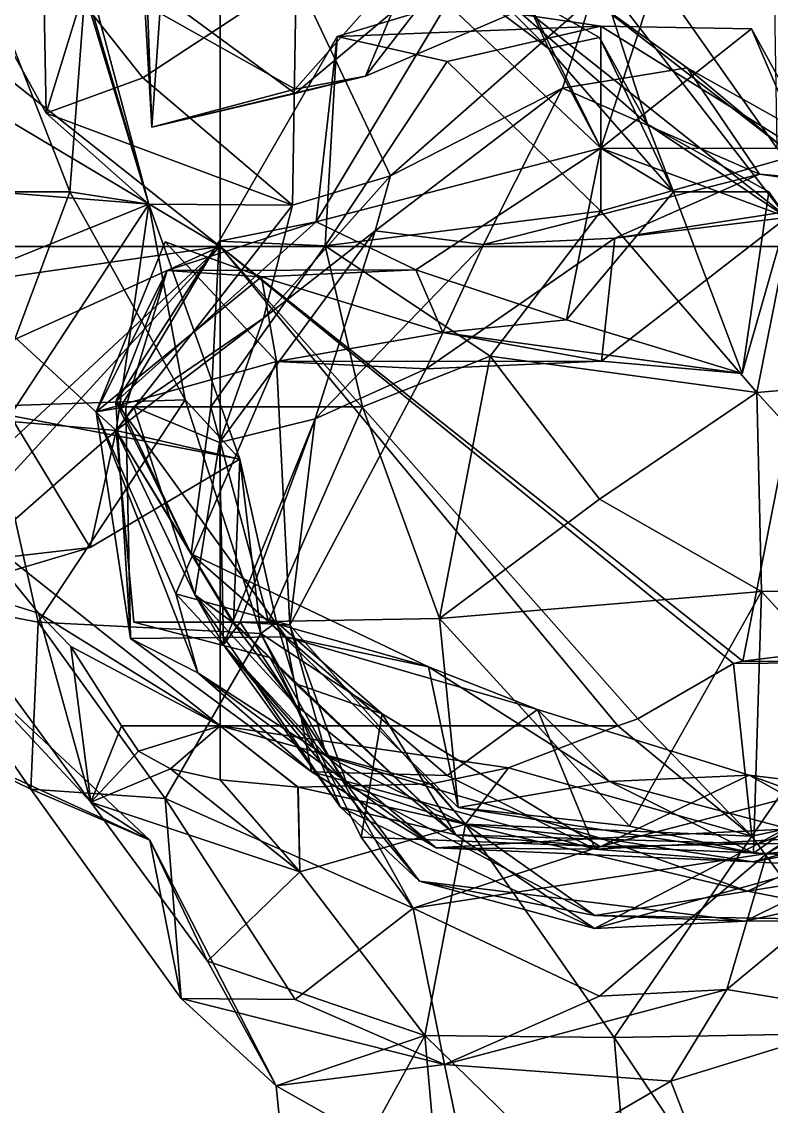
# Model space of a CAD drawing. Extents: x 290034 to 295698, y 4553723 to 4561693.
# Drawn here: x 293803.6 to 293865.6, y 4558563.9 to 4558653.7 of the extents above; entities that cross this region are included whole.
import ezdxf

# ---------------------------------------------------------------- set-up
doc = ezdxf.new("R2010")
doc.units = 0
doc.layers.add('Au_ppm_Pref_-_0_2', color=7, linetype='CONTINUOUS')

msp = doc.modelspace()

# ---------------------------------------------------------------- linework, layer by layer
at = {"layer": 'Au_ppm_Pref_-_0_2'}
for points in [[(293820, 4558635.115, 1945.143), (293772.699, 4558672.659, 1940.757), (293820, 4558674.8, 1933.784)], [(293820, 4558674.8, 1933.784), (293870, 4558674.8, 1938.178), (293870, 4558635.115, 1948.734)], [(293870, 4558635.115, 1948.734), (293820, 4558635.115, 1945.143), (293820, 4558674.8, 1933.784)], [(293775.141, 4558661.901, 1941.34), (293772.699, 4558672.659, 1940.757), (293820, 4558635.115, 1945.143)], [(293780.366, 4558635.115, 1942.738), (293775.141, 4558661.901, 1941.34), (293820, 4558635.115, 1945.143)], [(293875.078, 4558661.385, 1906.852), (293850.733, 4558655.644, 1907.033), (293866.344, 4558643.517, 1906.804)], [(293805.337, 4558659.514, 1907.891), (293799.328, 4558657.469, 1912.463), (293805.582, 4558646.146, 1912.463)], [(293805.337, 4558659.514, 1907.891), (293805.582, 4558646.146, 1912.463), (293813.589, 4558649.072, 1909.664)], [(293805.337, 4558659.514, 1907.891), (293813.589, 4558649.072, 1909.664), (293826.289, 4558657.436, 1906.733)], [(293814.084, 4558638.621, 1918.164), (293807.748, 4558660.261, 1918.402), (293808.781, 4558656.089, 1923.822)], [(293814.084, 4558638.621, 1918.164), (293809.051, 4558657.469, 1914.602), (293807.748, 4558660.261, 1918.402)], [(293836.357, 4558659.669, 1887.74), (293826.188, 4558648.139, 1885.876), (293813.964, 4558655.007, 1888.895)], [(293836.357, 4558659.669, 1887.74), (293832.02, 4558649.221, 1882.766), (293826.188, 4558648.139, 1885.876)], [(293836.357, 4558659.669, 1887.74), (293851.38, 4558657.54, 1882.777), (293832.02, 4558649.221, 1882.766)], [(293856.104, 4558657.469, 1868.664), (293866.094, 4558643.222, 1868.703), (293865.827, 4558660.216, 1865.451)], [(293826.188, 4558647.781, 1879.537), (293839.644, 4558659.078, 1876.806), (293815.101, 4558655.958, 1876.443)], [(293826.188, 4558647.781, 1879.537), (293832.02, 4558649.221, 1882.766), (293839.644, 4558659.078, 1876.806)], [(293851.38, 4558657.54, 1882.777), (293839.644, 4558659.078, 1876.806), (293832.02, 4558649.221, 1882.766)], [(293839.644, 4558659.078, 1876.806), (293847.167, 4558651.502, 1870.887), (293839.258, 4558657.469, 1870.887)], [(293851.38, 4558657.54, 1882.777), (293855.354, 4558645.262, 1876.827), (293839.644, 4558659.078, 1876.806)], [(293839.644, 4558659.078, 1876.806), (293855.354, 4558645.262, 1876.827), (293851.386, 4558652.418, 1872.571)], [(293851.386, 4558652.418, 1872.571), (293847.167, 4558651.502, 1870.887), (293839.644, 4558659.078, 1876.806)], [(293851.38, 4558657.54, 1882.777), (293876.815, 4558657.641, 1882.776), (293866.906, 4558637.519, 1882.1)], [(293800.797, 4558656.88, 1930.126), (293793.384, 4558639.651, 1927.927), (293807.556, 4558639.651, 1925.119)], [(293805.582, 4558646.146, 1912.463), (293799.328, 4558657.469, 1912.463), (293809.051, 4558657.469, 1914.602)], [(293800.797, 4558656.88, 1930.126), (293807.556, 4558639.651, 1925.119), (293808.781, 4558656.089, 1923.822)], [(293814.084, 4558638.621, 1918.164), (293805.582, 4558646.146, 1912.463), (293809.051, 4558657.469, 1914.602)], [(293826.289, 4558657.436, 1906.733), (293813.589, 4558649.072, 1909.664), (293825.979, 4558638.535, 1912.438)], [(293814.339, 4558645.012, 1882.649), (293813.614, 4558657.469, 1882.766), (293813.964, 4558655.007, 1888.895)], [(293814.339, 4558645.012, 1882.649), (293815.101, 4558655.958, 1876.443), (293813.614, 4558657.469, 1882.766)], [(293826.289, 4558657.436, 1906.733), (293825.979, 4558638.535, 1912.438), (293834.104, 4558640.972, 1905.356)], [(293850.733, 4558655.644, 1907.033), (293826.289, 4558657.436, 1906.733), (293834.104, 4558640.972, 1905.356)], [(293839.258, 4558657.469, 1870.887), (293847.167, 4558651.502, 1870.887), (293844.496, 4558657.469, 1867.639)], [(293844.496, 4558657.469, 1867.639), (293847.167, 4558651.502, 1870.887), (293851.507, 4558643.253, 1864.904)], [(293856.104, 4558657.469, 1868.664), (293844.496, 4558657.469, 1867.639), (293851.507, 4558643.253, 1864.904)], [(293851.38, 4558657.54, 1882.777), (293866.906, 4558637.519, 1882.1), (293855.354, 4558645.262, 1876.827)], [(293856.104, 4558657.469, 1868.664), (293851.507, 4558643.253, 1864.904), (293866.094, 4558643.222, 1868.703)], [(293814.084, 4558638.621, 1918.164), (293808.781, 4558656.089, 1923.822), (293807.556, 4558639.651, 1925.119)], [(293826.188, 4558647.781, 1879.537), (293815.101, 4558655.958, 1876.443), (293814.339, 4558645.012, 1882.649)], [(293813.964, 4558655.007, 1888.895), (293826.188, 4558648.139, 1885.876), (293814.339, 4558645.012, 1882.649)], [(293838.787, 4558655.243, 1864.206), (293851.507, 4558643.253, 1864.904), (293827.946, 4558637.171, 1864.839)], [(293838.787, 4558655.243, 1864.206), (293827.946, 4558637.171, 1864.839), (293829.688, 4558652.52, 1859.009)], [(293838.787, 4558655.243, 1864.206), (293829.688, 4558652.52, 1859.009), (293851.51, 4558653.365, 1859.009)], [(293850.733, 4558655.644, 1907.033), (293834.104, 4558640.972, 1905.356), (293848.337, 4558648.239, 1899.159)], [(293851.51, 4558653.365, 1859.009), (293851.507, 4558643.253, 1864.904), (293838.787, 4558655.243, 1864.206)], [(293850.733, 4558655.644, 1907.033), (293848.337, 4558648.239, 1899.159), (293858.647, 4558649.918, 1900.584)], [(293850.733, 4558655.644, 1907.033), (293858.647, 4558649.918, 1900.584), (293866.344, 4558643.517, 1906.804)], [(293829.688, 4558652.52, 1859.009), (293838.787, 4558650.438, 1855.413), (293851.51, 4558653.365, 1859.009)], [(293851.51, 4558653.365, 1859.009), (293838.787, 4558650.438, 1855.413), (293851.497, 4558638.031, 1855.16)], [(293851.51, 4558653.365, 1859.009), (293851.497, 4558638.031, 1855.16), (293868.374, 4558642.862, 1857.855)], [(293863.986, 4558653.134, 1863.503), (293851.507, 4558643.253, 1864.904), (293851.51, 4558653.365, 1859.009)], [(293863.986, 4558653.134, 1863.503), (293851.51, 4558653.365, 1859.009), (293868.374, 4558642.862, 1857.855)], [(293829.688, 4558652.52, 1859.009), (293827.946, 4558637.171, 1864.839), (293819.92, 4558635.558, 1859.009)], [(293829.688, 4558652.52, 1859.009), (293819.92, 4558635.558, 1859.009), (293828.681, 4558635.185, 1854.147)], [(293829.688, 4558652.52, 1859.009), (293828.681, 4558635.185, 1854.147), (293838.787, 4558650.438, 1855.413)], [(293851.386, 4558652.418, 1872.571), (293857.516, 4558639.651, 1871.798), (293847.167, 4558651.502, 1870.887)], [(293855.354, 4558645.262, 1876.827), (293857.516, 4558639.651, 1871.798), (293851.386, 4558652.418, 1872.571)], [(293863.986, 4558653.134, 1863.503), (293874.035, 4558634.938, 1863.393), (293851.507, 4558643.253, 1864.904)], [(293863.986, 4558653.134, 1863.503), (293868.374, 4558642.862, 1857.855), (293874.035, 4558634.938, 1863.393)], [(293847.167, 4558651.502, 1870.887), (293857.516, 4558639.651, 1871.798), (293851.507, 4558643.253, 1864.904)], [(293838.787, 4558650.438, 1855.413), (293828.681, 4558635.185, 1854.147), (293851.497, 4558638.031, 1855.16)], [(293858.647, 4558649.918, 1900.584), (293848.337, 4558648.239, 1899.159), (293864.645, 4558641.095, 1894.42)], [(293866.344, 4558643.517, 1906.804), (293858.647, 4558649.918, 1900.584), (293876.682, 4558639.772, 1900.571)], [(293858.647, 4558649.918, 1900.584), (293864.645, 4558641.095, 1894.42), (293876.682, 4558639.772, 1900.571)], [(293805.582, 4558646.146, 1912.463), (293825.979, 4558638.535, 1912.438), (293813.589, 4558649.072, 1909.664)], [(293826.188, 4558647.781, 1879.537), (293814.339, 4558645.012, 1882.649), (293832.02, 4558649.221, 1882.766)], [(293832.02, 4558649.221, 1882.766), (293814.339, 4558645.012, 1882.649), (293826.188, 4558648.139, 1885.876)], [(293848.337, 4558648.239, 1899.159), (293834.104, 4558640.972, 1905.356), (293832.824, 4558636.403, 1900.584)], [(293848.337, 4558648.239, 1899.159), (293832.824, 4558636.403, 1900.584), (293841.785, 4558635.287, 1896.217)], [(293848.337, 4558648.239, 1899.159), (293841.785, 4558635.287, 1896.217), (293864.645, 4558641.095, 1894.42)], [(293814.084, 4558638.621, 1918.164), (293825.979, 4558638.535, 1912.438), (293805.582, 4558646.146, 1912.463)], [(293866.906, 4558637.519, 1882.1), (293865.407, 4558639.651, 1876.827), (293855.354, 4558645.262, 1876.827)], [(293865.407, 4558639.651, 1876.827), (293857.516, 4558639.651, 1871.798), (293855.354, 4558645.262, 1876.827)], [(293851.507, 4558643.253, 1864.904), (293836.187, 4558633.197, 1869.962), (293827.946, 4558637.171, 1864.839)], [(293848.651, 4558629.054, 1872.005), (293836.187, 4558633.197, 1869.962), (293851.507, 4558643.253, 1864.904)], [(293857.516, 4558639.651, 1871.798), (293848.651, 4558629.054, 1872.005), (293851.507, 4558643.253, 1864.904)], [(293868.374, 4558642.862, 1857.855), (293851.497, 4558638.031, 1855.16), (293864.412, 4558623.036, 1852.521)], [(293866.094, 4558643.222, 1868.703), (293851.507, 4558643.253, 1864.904), (293874.035, 4558634.938, 1863.393)], [(293868.374, 4558642.862, 1857.855), (293864.412, 4558623.036, 1852.521), (293879.085, 4558624.266, 1857.754)], [(293814.084, 4558638.621, 1918.164), (293802.617, 4558621.127, 1920.642), (293788.869, 4558640.636, 1918.241)], [(293814.084, 4558638.621, 1918.164), (293788.869, 4558640.636, 1918.241), (293798.046, 4558632.131, 1913.581)], [(293823.569, 4558629.179, 1905.309), (293834.104, 4558640.972, 1905.356), (293825.979, 4558638.535, 1912.438)], [(293834.104, 4558640.972, 1905.356), (293823.569, 4558629.179, 1905.309), (293832.824, 4558636.403, 1900.584)], [(293852.654, 4558635.808, 1889.389), (293864.645, 4558641.095, 1894.42), (293841.785, 4558635.287, 1896.217)], [(293864.645, 4558641.095, 1894.42), (293852.654, 4558635.808, 1889.389), (293876.292, 4558639.462, 1888.801)], [(293864.645, 4558641.095, 1894.42), (293889.11, 4558638.981, 1894.63), (293876.682, 4558639.772, 1900.571)], [(293889.11, 4558638.981, 1894.63), (293864.645, 4558641.095, 1894.42), (293876.292, 4558639.462, 1888.801)], [(293800.888, 4558621.891, 1930.547), (293807.556, 4558639.651, 1925.119), (293793.384, 4558639.651, 1927.927)], [(293800.888, 4558621.891, 1930.547), (293817.102, 4558622.429, 1925.182), (293807.556, 4558639.651, 1925.119)], [(293814.084, 4558638.621, 1918.164), (293807.556, 4558639.651, 1925.119), (293817.102, 4558622.429, 1925.182)], [(293863.207, 4558624.609, 1877.385), (293848.651, 4558629.054, 1872.005), (293857.516, 4558639.651, 1871.798)], [(293852.654, 4558635.808, 1889.389), (293866.906, 4558637.519, 1882.1), (293876.292, 4558639.462, 1888.801)], [(293865.407, 4558639.651, 1876.827), (293863.207, 4558624.609, 1877.385), (293857.516, 4558639.651, 1871.798)], [(293865.407, 4558639.651, 1876.827), (293866.906, 4558637.519, 1882.1), (293863.207, 4558624.609, 1877.385)], [(293814.084, 4558638.621, 1918.164), (293798.046, 4558632.131, 1913.581), (293811.369, 4558619.887, 1911.998)], [(293814.084, 4558638.621, 1918.164), (293821.618, 4558617.508, 1919.115), (293802.617, 4558621.127, 1920.642)], [(293814.084, 4558638.621, 1918.164), (293811.369, 4558619.887, 1911.998), (293825.979, 4558638.535, 1912.438)], [(293825.979, 4558638.535, 1912.438), (293811.369, 4558619.887, 1911.998), (293823.569, 4558629.179, 1905.309)], [(293814.084, 4558638.621, 1918.164), (293817.102, 4558622.429, 1925.182), (293821.618, 4558617.508, 1919.115)], [(293842.329, 4558626.04, 1851.463), (293851.497, 4558638.031, 1855.16), (293828.681, 4558635.185, 1854.147)], [(293842.329, 4558626.04, 1851.463), (293864.412, 4558623.036, 1852.521), (293851.497, 4558638.031, 1855.16)], [(293827.946, 4558637.171, 1864.839), (293815.606, 4558633.128, 1872.11), (293811.343, 4558622.263, 1864.64)], [(293827.946, 4558637.171, 1864.839), (293811.343, 4558622.263, 1864.64), (293819.92, 4558635.558, 1859.009)], [(293836.187, 4558633.197, 1869.962), (293815.606, 4558633.128, 1872.11), (293827.946, 4558637.171, 1864.839)], [(293852.654, 4558635.808, 1889.389), (293851.549, 4558625.623, 1882.888), (293866.906, 4558637.519, 1882.1)], [(293851.549, 4558625.623, 1882.888), (293863.207, 4558624.609, 1877.385), (293866.906, 4558637.519, 1882.1)], [(293832.824, 4558636.403, 1900.584), (293823.569, 4558629.179, 1905.309), (293819.929, 4558618.884, 1901.532)], [(293832.824, 4558636.403, 1900.584), (293819.929, 4558618.884, 1901.532), (293827.861, 4558620.841, 1894.525)], [(293832.824, 4558636.403, 1900.584), (293827.861, 4558620.841, 1894.525), (293841.785, 4558635.287, 1896.217)], [(293824.649, 4558625.601, 1883.328), (293809.715, 4558621.429, 1876.707), (293815.443, 4558635.51, 1882.26)], [(293823.401, 4558632.61, 1875.793), (293815.443, 4558635.51, 1882.26), (293809.715, 4558621.429, 1876.707)], [(293811.772, 4558621.833, 1859.009), (293819.92, 4558635.558, 1859.009), (293811.343, 4558622.263, 1864.64)], [(293811.772, 4558621.833, 1859.009), (293819.203, 4558621.833, 1853.866), (293819.92, 4558635.558, 1859.009)], [(293823.401, 4558632.61, 1875.793), (293824.649, 4558625.601, 1883.328), (293815.443, 4558635.51, 1882.26)], [(293819.92, 4558635.558, 1859.009), (293819.203, 4558621.833, 1853.866), (293828.681, 4558635.185, 1854.147)], [(293837.038, 4558624.979, 1888.674), (293841.785, 4558635.287, 1896.217), (293827.861, 4558620.841, 1894.525)], [(293852.654, 4558635.808, 1889.389), (293841.785, 4558635.287, 1896.217), (293837.038, 4558624.979, 1888.674)], [(293837.038, 4558624.979, 1888.674), (293851.549, 4558625.623, 1882.888), (293852.654, 4558635.808, 1889.389)], [(293820, 4558635.115, 1945.143), (293784.58, 4558630.029, 1943.018), (293780.366, 4558635.115, 1942.738)], [(293784.58, 4558630.029, 1943.018), (293820, 4558635.115, 1945.143), (293790.933, 4558621.982, 1943.442)], [(293820, 4558635.115, 1945.143), (293797.436, 4558614.146, 1943.874), (293790.933, 4558621.982, 1943.442)], [(293820, 4558635.115, 1945.143), (293798.928, 4558612.155, 1943.974), (293797.436, 4558614.146, 1943.874)], [(293820, 4558595.43, 1945.333), (293798.928, 4558612.155, 1943.974), (293820, 4558635.115, 1945.143)], [(293819.203, 4558621.833, 1853.866), (293831.777, 4558621.833, 1849.765), (293828.681, 4558635.185, 1854.147)], [(293854.568, 4558596.018, 1949.218), (293852.912, 4558595.43, 1949.035), (293820, 4558635.115, 1945.143)], [(293820, 4558595.43, 1945.333), (293820, 4558635.115, 1945.143), (293852.912, 4558595.43, 1949.035)], [(293862.481, 4558600.576, 1950.086), (293854.568, 4558596.018, 1949.218), (293820, 4558635.115, 1945.143)], [(293863.259, 4558600.781, 1950.173), (293862.481, 4558600.576, 1950.086), (293820, 4558635.115, 1945.143)], [(293820, 4558635.115, 1945.143), (293870, 4558635.115, 1948.734), (293863.259, 4558600.781, 1950.173)], [(293831.777, 4558621.833, 1849.765), (293842.329, 4558626.04, 1851.463), (293828.681, 4558635.185, 1854.147)], [(293870, 4558601.607, 1950.611), (293863.259, 4558600.781, 1950.173), (293870, 4558635.115, 1948.734)], [(293809.715, 4558621.429, 1876.707), (293812.176, 4558621.833, 1870.887), (293815.606, 4558633.128, 1872.11)], [(293823.401, 4558632.61, 1875.793), (293809.715, 4558621.429, 1876.707), (293815.606, 4558633.128, 1872.11)], [(293812.176, 4558621.833, 1870.887), (293811.343, 4558622.263, 1864.64), (293815.606, 4558633.128, 1872.11)], [(293823.401, 4558632.61, 1875.793), (293815.606, 4558633.128, 1872.11), (293836.187, 4558633.197, 1869.962)], [(293823.401, 4558632.61, 1875.793), (293836.187, 4558633.197, 1869.962), (293838.419, 4558627.985, 1876.811)], [(293838.419, 4558627.985, 1876.811), (293824.649, 4558625.601, 1883.328), (293823.401, 4558632.61, 1875.793)], [(293838.419, 4558627.985, 1876.811), (293836.187, 4558633.197, 1869.962), (293848.651, 4558629.054, 1872.005)], [(293788.557, 4558621.846, 1910.039), (293811.369, 4558619.887, 1911.998), (293798.046, 4558632.131, 1913.581)], [(293812.839, 4558621.833, 1906.523), (293823.569, 4558629.179, 1905.309), (293811.369, 4558619.887, 1911.998)], [(293812.839, 4558621.833, 1906.523), (293819.929, 4558618.884, 1901.532), (293823.569, 4558629.179, 1905.309)], [(293838.419, 4558627.985, 1876.811), (293848.651, 4558629.054, 1872.005), (293863.207, 4558624.609, 1877.385)], [(293824.649, 4558625.601, 1883.328), (293838.419, 4558627.985, 1876.811), (293851.549, 4558625.623, 1882.888)], [(293851.549, 4558625.623, 1882.888), (293838.419, 4558627.985, 1876.811), (293863.207, 4558624.609, 1877.385)], [(293809.715, 4558621.429, 1876.707), (293824.649, 4558625.601, 1883.328), (293816.305, 4558606.368, 1882.255)], [(293824.649, 4558625.601, 1883.328), (293825.761, 4558603.769, 1888.822), (293816.305, 4558606.368, 1882.255)], [(293837.038, 4558624.979, 1888.674), (293824.649, 4558625.601, 1883.328), (293851.549, 4558625.623, 1882.888)], [(293837.038, 4558624.979, 1888.674), (293825.761, 4558603.769, 1888.822), (293824.649, 4558625.601, 1883.328)], [(293831.777, 4558621.833, 1849.765), (293838.152, 4558604.319, 1847.67), (293842.329, 4558626.04, 1851.463)], [(293838.152, 4558604.319, 1847.67), (293851.386, 4558614.194, 1849.676), (293842.329, 4558626.04, 1851.463)], [(293851.386, 4558614.194, 1849.676), (293864.412, 4558623.036, 1852.521), (293842.329, 4558626.04, 1851.463)], [(293837.038, 4558624.979, 1888.674), (293827.861, 4558620.841, 1894.525), (293825.761, 4558603.769, 1888.822)], [(293879.269, 4558606.722, 1851.882), (293879.085, 4558624.266, 1857.754), (293864.412, 4558623.036, 1852.521)], [(293864.412, 4558623.036, 1852.521), (293851.386, 4558614.194, 1849.676), (293864.8, 4558606.562, 1849.05)], [(293864.8, 4558606.562, 1849.05), (293879.269, 4558606.722, 1851.882), (293864.412, 4558623.036, 1852.521)], [(293788.557, 4558621.846, 1910.039), (293798.99, 4558609.004, 1913.183), (293811.369, 4558619.887, 1911.998)], [(293800.888, 4558621.891, 1930.547), (293793.131, 4558606.252, 1931.858), (293804.909, 4558604.015, 1926.189)], [(293800.888, 4558621.891, 1930.547), (293804.909, 4558604.015, 1926.189), (293817.102, 4558622.429, 1925.182)], [(293817.102, 4558622.429, 1925.182), (293804.909, 4558604.015, 1926.189), (293823.365, 4558603.085, 1923.571)], [(293812.176, 4558621.833, 1870.887), (293809.715, 4558621.429, 1876.707), (293812.564, 4558602.665, 1870.861)], [(293812.564, 4558602.665, 1870.861), (293811.343, 4558622.263, 1864.64), (293812.176, 4558621.833, 1870.887)], [(293811.772, 4558621.833, 1859.009), (293811.343, 4558622.263, 1864.64), (293817.589, 4558609.672, 1859.009)], [(293812.564, 4558602.665, 1870.861), (293825.42, 4558602.792, 1864.806), (293811.343, 4558622.263, 1864.64)], [(293811.343, 4558622.263, 1864.64), (293825.42, 4558602.792, 1864.806), (293817.589, 4558609.672, 1859.009)], [(293812.839, 4558621.833, 1906.523), (293811.369, 4558619.887, 1911.998), (293817.884, 4558606.282, 1905.734)], [(293811.772, 4558621.833, 1859.009), (293817.589, 4558609.672, 1859.009), (293819.203, 4558621.833, 1853.866)], [(293812.839, 4558621.833, 1906.523), (293817.884, 4558606.282, 1905.734), (293819.929, 4558618.884, 1901.532)], [(293823.365, 4558603.085, 1923.571), (293821.618, 4558617.508, 1919.115), (293817.102, 4558622.429, 1925.182)], [(293817.589, 4558609.672, 1859.009), (293823.988, 4558604.054, 1852.864), (293819.203, 4558621.833, 1853.866)], [(293819.203, 4558621.833, 1853.866), (293823.988, 4558604.054, 1852.864), (293831.777, 4558621.833, 1849.765)], [(293831.777, 4558621.833, 1849.765), (293823.988, 4558604.054, 1852.864), (293838.152, 4558604.319, 1847.67)], [(293802.617, 4558621.127, 1920.642), (293809.227, 4558610.183, 1918.402), (293788.393, 4558603.972, 1918.391)], [(293802.617, 4558621.127, 1920.642), (293821.618, 4558617.508, 1919.115), (293809.227, 4558610.183, 1918.402)], [(293818.14, 4558599.804, 1876.827), (293809.715, 4558621.429, 1876.707), (293816.305, 4558606.368, 1882.255)], [(293809.715, 4558621.429, 1876.707), (293818.14, 4558599.804, 1876.827), (293812.564, 4558602.665, 1870.861)], [(293819.929, 4558618.884, 1901.532), (293820.276, 4558602.136, 1899.714), (293827.861, 4558620.841, 1894.525)], [(293827.861, 4558620.841, 1894.525), (293820.276, 4558602.136, 1899.714), (293821.654, 4558604.015, 1894.645)], [(293821.654, 4558604.015, 1894.645), (293825.761, 4558603.769, 1888.822), (293827.861, 4558620.841, 1894.525)], [(293798.99, 4558609.004, 1913.183), (293809.227, 4558610.183, 1918.402), (293811.369, 4558619.887, 1911.998)], [(293809.227, 4558610.183, 1918.402), (293821.618, 4558617.508, 1919.115), (293811.369, 4558619.887, 1911.998)], [(293821.618, 4558617.508, 1919.115), (293821.082, 4558604.015, 1914.87), (293811.369, 4558619.887, 1911.998)], [(293821.082, 4558604.015, 1914.87), (293812.841, 4558604.015, 1912.463), (293811.369, 4558619.887, 1911.998)], [(293821.023, 4558604.015, 1910.028), (293811.369, 4558619.887, 1911.998), (293812.841, 4558604.015, 1912.463)], [(293811.369, 4558619.887, 1911.998), (293821.023, 4558604.015, 1910.028), (293817.884, 4558606.282, 1905.734)], [(293817.884, 4558606.282, 1905.734), (293820.276, 4558602.136, 1899.714), (293819.929, 4558618.884, 1901.532)], [(293824.663, 4558604.015, 1918.402), (293821.082, 4558604.015, 1914.87), (293821.618, 4558617.508, 1919.115)], [(293821.618, 4558617.508, 1919.115), (293823.365, 4558603.085, 1923.571), (293824.663, 4558604.015, 1918.402)], [(293851.386, 4558614.194, 1849.676), (293838.152, 4558604.319, 1847.67), (293864.8, 4558606.562, 1849.05)], [(293795.717, 4558607.614, 1942.159), (293798.928, 4558612.155, 1943.974), (293804.954, 4558604.756, 1944.495)], [(293820, 4558595.43, 1945.333), (293804.954, 4558604.756, 1944.495), (293798.928, 4558612.155, 1943.974)], [(293809.227, 4558610.183, 1918.402), (293798.99, 4558609.004, 1913.183), (293788.393, 4558603.972, 1918.391)], [(293817.589, 4558609.672, 1859.009), (293825.42, 4558602.792, 1864.806), (293837.236, 4558600.325, 1859.323)], [(293837.236, 4558600.325, 1859.323), (293823.988, 4558604.054, 1852.864), (293817.589, 4558609.672, 1859.009)], [(293795.717, 4558607.614, 1942.159), (293804.954, 4558604.756, 1944.495), (293809.289, 4558589.108, 1942.159)], [(293795.717, 4558607.614, 1942.159), (293809.289, 4558589.108, 1942.159), (293798.763, 4558600.381, 1938.481)], [(293864.8, 4558606.562, 1849.05), (293838.152, 4558604.319, 1847.67), (293853.871, 4558587.131, 1848.613)], [(293864.142, 4558584.885, 1852.605), (293864.8, 4558606.562, 1849.05), (293853.871, 4558587.131, 1848.613)], [(293864.8, 4558606.562, 1849.05), (293864.142, 4558584.885, 1852.605), (293876.585, 4558593.656, 1849.616)], [(293879.269, 4558606.722, 1851.882), (293864.8, 4558606.562, 1849.05), (293876.585, 4558593.656, 1849.616)], [(293793.131, 4558606.252, 1931.858), (293794.56, 4558594.922, 1936.22), (293804.312, 4558590.183, 1931.006)], [(293793.131, 4558606.252, 1931.858), (293804.312, 4558590.183, 1931.006), (293804.909, 4558604.015, 1926.189)], [(293816.305, 4558606.368, 1882.255), (293825.761, 4558603.769, 1888.822), (293828.798, 4558592.928, 1881.752)], [(293816.305, 4558606.368, 1882.255), (293828.798, 4558592.928, 1881.752), (293818.14, 4558599.804, 1876.827)], [(293817.884, 4558606.282, 1905.734), (293821.023, 4558604.015, 1910.028), (293826.188, 4558597.189, 1910.187)], [(293817.884, 4558606.282, 1905.734), (293826.188, 4558597.189, 1910.187), (293829.961, 4558588.689, 1905.217)], [(293817.884, 4558606.282, 1905.734), (293829.961, 4558588.689, 1905.217), (293820.276, 4558602.136, 1899.714)], [(293820, 4558595.43, 1945.333), (293807.613, 4558601.984, 1944.7), (293804.954, 4558604.756, 1944.495)], [(293804.954, 4558604.756, 1944.495), (293807.613, 4558601.984, 1944.7), (293809.289, 4558589.108, 1942.159)], [(293804.312, 4558590.183, 1931.006), (293815.426, 4558589.399, 1926.274), (293804.909, 4558604.015, 1926.189)], [(293804.909, 4558604.015, 1926.189), (293815.426, 4558589.399, 1926.274), (293823.365, 4558603.085, 1923.571)], [(293821.082, 4558604.015, 1914.87), (293824.111, 4558601.077, 1912.463), (293812.841, 4558604.015, 1912.463)], [(293812.841, 4558604.015, 1912.463), (293824.111, 4558601.077, 1912.463), (293821.023, 4558604.015, 1910.028)], [(293830.532, 4558590.497, 1895.583), (293821.654, 4558604.015, 1894.645), (293820.276, 4558602.136, 1899.714)], [(293821.023, 4558604.015, 1910.028), (293824.111, 4558601.077, 1912.463), (293826.188, 4558597.189, 1910.187)], [(293826.188, 4558598.942, 1914.153), (293824.111, 4558601.077, 1912.463), (293821.082, 4558604.015, 1914.87)], [(293826.188, 4558598.942, 1914.153), (293821.082, 4558604.015, 1914.87), (293824.663, 4558604.015, 1918.402)], [(293830.532, 4558590.497, 1895.583), (293825.761, 4558603.769, 1888.822), (293821.654, 4558604.015, 1894.645)], [(293833.409, 4558596.409, 1918.402), (293824.663, 4558604.015, 1918.402), (293823.365, 4558603.085, 1923.571)], [(293839.697, 4558588.667, 1853.392), (293838.152, 4558604.319, 1847.67), (293823.988, 4558604.054, 1852.864)], [(293823.988, 4558604.054, 1852.864), (293837.236, 4558600.325, 1859.323), (293839.697, 4558588.667, 1853.392)], [(293826.188, 4558598.942, 1914.153), (293824.663, 4558604.015, 1918.402), (293833.409, 4558596.409, 1918.402)], [(293840.315, 4558587.268, 1888.815), (293825.761, 4558603.769, 1888.822), (293830.532, 4558590.497, 1895.583)], [(293828.798, 4558592.928, 1881.752), (293825.761, 4558603.769, 1888.822), (293840.315, 4558587.268, 1888.815)], [(293839.697, 4558588.667, 1853.392), (293853.871, 4558587.131, 1848.613), (293838.152, 4558604.319, 1847.67)], [(293823.365, 4558603.085, 1923.571), (293815.426, 4558589.399, 1926.274), (293835.962, 4558580.317, 1923.713)], [(293833.409, 4558596.409, 1918.402), (293823.365, 4558603.085, 1923.571), (293831.654, 4558586.197, 1920.979)], [(293831.654, 4558586.197, 1920.979), (293823.365, 4558603.085, 1923.571), (293835.962, 4558580.317, 1923.713)], [(293820, 4558595.43, 1945.333), (293811.807, 4558595.43, 1945.133), (293807.613, 4558601.984, 1944.7)], [(293809.289, 4558589.108, 1942.159), (293807.613, 4558601.984, 1944.7), (293811.807, 4558595.43, 1945.133)], [(293812.564, 4558602.665, 1870.861), (293827.55, 4558591.631, 1872.057), (293825.42, 4558602.792, 1864.806)], [(293827.55, 4558591.631, 1872.057), (293812.564, 4558602.665, 1870.861), (293818.14, 4558599.804, 1876.827)], [(293829.961, 4558588.689, 1905.217), (293836.505, 4558582.575, 1900.115), (293820.276, 4558602.136, 1899.714)], [(293820.276, 4558602.136, 1899.714), (293836.505, 4558582.575, 1900.115), (293830.532, 4558590.497, 1895.583)], [(293838.787, 4558591.313, 1866.653), (293825.42, 4558602.792, 1864.806), (293827.55, 4558591.631, 1872.057)], [(293825.42, 4558602.792, 1864.806), (293838.787, 4558591.313, 1866.653), (293846.268, 4558596.776, 1864.948)], [(293846.268, 4558596.776, 1864.948), (293837.236, 4558600.325, 1859.323), (293825.42, 4558602.792, 1864.806)], [(293826.188, 4558598.942, 1914.153), (293839.488, 4558586.415, 1912.576), (293824.111, 4558601.077, 1912.463)], [(293824.111, 4558601.077, 1912.463), (293839.488, 4558586.415, 1912.576), (293826.188, 4558597.189, 1910.187)], [(293874.005, 4558600.712, 1950.416), (293863.259, 4558600.781, 1950.173), (293870, 4558601.607, 1950.611)], [(293814.153, 4558585.97, 1936.201), (293794.56, 4558594.922, 1936.22), (293798.763, 4558600.381, 1938.481)], [(293814.153, 4558585.97, 1936.201), (293798.763, 4558600.381, 1938.481), (293809.289, 4558589.108, 1942.159)], [(293846.268, 4558596.776, 1864.948), (293852.231, 4558590.81, 1859.238), (293837.236, 4558600.325, 1859.323)], [(293839.697, 4558588.667, 1853.392), (293837.236, 4558600.325, 1859.323), (293852.231, 4558590.81, 1859.238)], [(293864.011, 4558586.282, 1948.072), (293854.568, 4558596.018, 1949.218), (293862.481, 4558600.576, 1950.086)], [(293874.005, 4558600.712, 1950.416), (293862.481, 4558600.576, 1950.086), (293863.259, 4558600.781, 1950.173)], [(293864.011, 4558586.282, 1948.072), (293862.481, 4558600.576, 1950.086), (293874.005, 4558600.712, 1950.416)], [(293886.392, 4558591.071, 1946.627), (293864.011, 4558586.282, 1948.072), (293874.005, 4558600.712, 1950.416)], [(293828.798, 4558592.928, 1881.752), (293837.881, 4558585.318, 1876.855), (293818.14, 4558599.804, 1876.827)], [(293818.14, 4558599.804, 1876.827), (293837.881, 4558585.318, 1876.855), (293827.55, 4558591.631, 1872.057)], [(293826.188, 4558598.942, 1914.153), (293833.409, 4558596.409, 1918.402), (293839.488, 4558586.415, 1912.576)], [(293829.961, 4558588.689, 1905.217), (293826.188, 4558597.189, 1910.187), (293839.488, 4558586.415, 1912.576)], [(293846.268, 4558596.776, 1864.948), (293838.787, 4558591.313, 1866.653), (293851.046, 4558585.213, 1870.57)], [(293846.268, 4558596.776, 1864.948), (293851.046, 4558585.213, 1870.57), (293863.797, 4558591.335, 1865.054)], [(293846.268, 4558596.776, 1864.948), (293863.797, 4558591.335, 1865.054), (293852.231, 4558590.81, 1859.238)], [(293833.409, 4558596.409, 1918.402), (293831.654, 4558586.197, 1920.979), (293851.44, 4558585.424, 1918.407)], [(293833.409, 4558596.409, 1918.402), (293851.44, 4558585.424, 1918.407), (293839.488, 4558586.415, 1912.576)], [(293864.011, 4558586.282, 1948.072), (293852.912, 4558595.43, 1949.035), (293854.568, 4558596.018, 1949.218)], [(293794.56, 4558594.922, 1936.22), (293814.153, 4558585.97, 1936.201), (293804.312, 4558590.183, 1931.006)], [(293809.289, 4558589.108, 1942.159), (293811.807, 4558595.43, 1945.133), (293813.231, 4558593.318, 1945.311)], [(293813.231, 4558593.318, 1945.311), (293811.807, 4558595.43, 1945.133), (293820, 4558595.43, 1945.333)], [(293820, 4558595.43, 1945.333), (293815.888, 4558591.869, 1945.473), (293813.231, 4558593.318, 1945.311)], [(293820, 4558595.43, 1945.333), (293820, 4558590.967, 1945.634), (293815.888, 4558591.869, 1945.473)], [(293826.41, 4558590.343, 1946.011), (293820, 4558590.967, 1945.634), (293820, 4558595.43, 1945.333)], [(293826.435, 4558590.349, 1946.014), (293826.41, 4558590.343, 1946.011), (293820, 4558595.43, 1945.333)], [(293852.912, 4558595.43, 1949.035), (293843.856, 4558591.946, 1947.987), (293820, 4558595.43, 1945.333)], [(293820, 4558595.43, 1945.333), (293837.464, 4558590.635, 1947.257), (293826.435, 4558590.349, 1946.014)], [(293820, 4558595.43, 1945.333), (293843.856, 4558591.946, 1947.987), (293837.464, 4558590.635, 1947.257)], [(293852.912, 4558595.43, 1949.035), (293864.011, 4558586.282, 1948.072), (293843.856, 4558591.946, 1947.987)], [(293865.248, 4558584.852, 1924.079), (293876.897, 4558585.974, 1930.323), (293883.216, 4558594.637, 1924.341)], [(293883.216, 4558594.637, 1924.341), (293875.508, 4558591.681, 1918.533), (293865.248, 4558584.852, 1924.079)], [(293815.888, 4558591.869, 1945.473), (293809.289, 4558589.108, 1942.159), (293813.231, 4558593.318, 1945.311)], [(293864.142, 4558584.885, 1852.605), (293889.288, 4558583.7, 1852.272), (293876.585, 4558593.656, 1849.616)], [(293886.397, 4558593.71, 1911.272), (293864.512, 4558585.661, 1912.589), (293875.508, 4558591.681, 1918.533)], [(293886.397, 4558593.71, 1911.272), (293876.868, 4558585.825, 1906.597), (293864.512, 4558585.661, 1912.589)], [(293837.881, 4558585.318, 1876.855), (293828.798, 4558592.928, 1881.752), (293851.447, 4558586.117, 1882.828)], [(293828.798, 4558592.928, 1881.752), (293840.315, 4558587.268, 1888.815), (293851.447, 4558586.117, 1882.828)], [(293826.58, 4558583.343, 1944.897), (293809.289, 4558589.108, 1942.159), (293815.888, 4558591.869, 1945.473)], [(293820, 4558590.967, 1945.634), (293826.58, 4558583.343, 1944.897), (293815.888, 4558591.869, 1945.473)], [(293837.881, 4558585.318, 1876.855), (293851.046, 4558585.213, 1870.57), (293827.55, 4558591.631, 1872.057)], [(293838.787, 4558591.313, 1866.653), (293827.55, 4558591.631, 1872.057), (293851.046, 4558585.213, 1870.57)], [(293843.856, 4558591.946, 1947.987), (293840.311, 4558587.271, 1947.022), (293837.464, 4558590.635, 1947.257)], [(293864.011, 4558586.282, 1948.072), (293840.311, 4558587.271, 1947.022), (293843.856, 4558591.946, 1947.987)], [(293863.797, 4558591.335, 1865.054), (293851.046, 4558585.213, 1870.57), (293876.959, 4558586.577, 1871.078)], [(293865.248, 4558584.852, 1924.079), (293875.508, 4558591.681, 1918.533), (293851.44, 4558585.424, 1918.407)], [(293851.44, 4558585.424, 1918.407), (293875.508, 4558591.681, 1918.533), (293864.512, 4558585.661, 1912.589)], [(293863.797, 4558591.335, 1865.054), (293876.023, 4558584.528, 1859.507), (293852.231, 4558590.81, 1859.238)], [(293889.807, 4558588.225, 1864.879), (293863.797, 4558591.335, 1865.054), (293876.959, 4558586.577, 1871.078)], [(293889.807, 4558588.225, 1864.879), (293876.023, 4558584.528, 1859.507), (293863.797, 4558591.335, 1865.054)], [(293826.41, 4558590.343, 1946.011), (293826.58, 4558583.343, 1944.897), (293820, 4558590.967, 1945.634)], [(293826.58, 4558583.343, 1944.897), (293826.41, 4558590.343, 1946.011), (293826.435, 4558590.349, 1946.014)], [(293840.311, 4558587.271, 1947.022), (293826.435, 4558590.349, 1946.014), (293837.464, 4558590.635, 1947.257)], [(293826.435, 4558590.349, 1946.014), (293840.311, 4558587.271, 1947.022), (293826.58, 4558583.343, 1944.897)], [(293830.532, 4558590.497, 1895.583), (293836.505, 4558582.575, 1900.115), (293851.018, 4558579.723, 1894.684)], [(293830.532, 4558590.497, 1895.583), (293851.018, 4558579.723, 1894.684), (293840.315, 4558587.268, 1888.815)], [(293852.231, 4558590.81, 1859.238), (293864.142, 4558584.885, 1852.605), (293839.697, 4558588.667, 1853.392)], [(293876.023, 4558584.528, 1859.507), (293864.142, 4558584.885, 1852.605), (293852.231, 4558590.81, 1859.238)], [(293886.392, 4558591.071, 1946.627), (293875.925, 4558570.027, 1947.238), (293864.011, 4558586.282, 1948.072)], [(293804.312, 4558590.183, 1931.006), (293814.153, 4558585.97, 1936.201), (293816.748, 4558572.847, 1930.281)], [(293804.312, 4558590.183, 1931.006), (293816.748, 4558572.847, 1930.281), (293815.426, 4558589.399, 1926.274)], [(293815.426, 4558589.399, 1926.274), (293816.748, 4558572.847, 1930.281), (293826.188, 4558572.755, 1925.8)], [(293815.426, 4558589.399, 1926.274), (293826.188, 4558572.755, 1925.8), (293835.962, 4558580.317, 1923.713)], [(293814.153, 4558585.97, 1936.201), (293809.289, 4558589.108, 1942.159), (293818.941, 4558575.948, 1942.159)], [(293809.289, 4558589.108, 1942.159), (293826.58, 4558583.343, 1944.897), (293818.941, 4558575.948, 1942.159)], [(293850.978, 4558578.644, 1906.51), (293836.505, 4558582.575, 1900.115), (293829.961, 4558588.689, 1905.217)], [(293829.961, 4558588.689, 1905.217), (293839.488, 4558586.415, 1912.576), (293850.978, 4558578.644, 1906.51)], [(293839.697, 4558588.667, 1853.392), (293864.142, 4558584.885, 1852.605), (293853.871, 4558587.131, 1848.613)], [(293840.311, 4558587.271, 1947.022), (293836.923, 4558569.776, 1943.773), (293826.58, 4558583.343, 1944.897)], [(293840.311, 4558587.271, 1947.022), (293852.606, 4558569.616, 1947.111), (293836.923, 4558569.776, 1943.773)], [(293840.311, 4558587.271, 1947.022), (293864.011, 4558586.282, 1948.072), (293852.606, 4558569.616, 1947.111)], [(293840.315, 4558587.268, 1888.815), (293851.018, 4558579.723, 1894.684), (293863.649, 4558581.729, 1888.662)], [(293840.315, 4558587.268, 1888.815), (293863.649, 4558581.729, 1888.662), (293851.447, 4558586.117, 1882.828)], [(293875.892, 4558587.319, 1882.234), (293851.447, 4558586.117, 1882.828), (293863.649, 4558581.729, 1888.662)], [(293875.892, 4558587.319, 1882.234), (293864.092, 4558584.159, 1876.802), (293851.447, 4558586.117, 1882.828)], [(293875.892, 4558587.319, 1882.234), (293863.649, 4558581.729, 1888.662), (293889.163, 4558585.831, 1888.488)], [(293875.892, 4558587.319, 1882.234), (293891.488, 4558582.72, 1876.943), (293864.092, 4558584.159, 1876.802)], [(293824.635, 4558565.625, 1935.897), (293816.748, 4558572.847, 1930.281), (293814.153, 4558585.97, 1936.201)], [(293814.153, 4558585.97, 1936.201), (293818.941, 4558575.948, 1942.159), (293824.635, 4558565.625, 1935.897)], [(293831.654, 4558586.197, 1920.979), (293835.962, 4558580.317, 1923.713), (293851.44, 4558585.424, 1918.407)], [(293837.881, 4558585.318, 1876.855), (293851.447, 4558586.117, 1882.828), (293864.092, 4558584.159, 1876.802)], [(293839.488, 4558586.415, 1912.576), (293851.44, 4558585.424, 1918.407), (293864.512, 4558585.661, 1912.589)], [(293839.488, 4558586.415, 1912.576), (293864.512, 4558585.661, 1912.589), (293850.978, 4558578.644, 1906.51)], [(293850.978, 4558578.644, 1906.51), (293864.512, 4558585.661, 1912.589), (293876.868, 4558585.825, 1906.597)], [(293850.978, 4558578.644, 1906.51), (293876.868, 4558585.825, 1906.597), (293863.439, 4558579.266, 1900.614)], [(293851.046, 4558585.213, 1870.57), (293864.092, 4558584.159, 1876.802), (293876.959, 4558586.577, 1871.078)], [(293875.925, 4558570.027, 1947.238), (293852.606, 4558569.616, 1947.111), (293864.011, 4558586.282, 1948.072)], [(293861.929, 4558573.6, 1931.051), (293874.936, 4558571.438, 1937.214), (293876.897, 4558585.974, 1930.323)], [(293876.897, 4558585.974, 1930.323), (293865.248, 4558584.852, 1924.079), (293861.929, 4558573.6, 1931.051)], [(293889.899, 4558585.04, 1900.786), (293863.439, 4558579.266, 1900.614), (293876.868, 4558585.825, 1906.597)], [(293889.163, 4558585.831, 1888.488), (293863.649, 4558581.729, 1888.662), (293876.08, 4558579.294, 1894.629)], [(293864.092, 4558584.159, 1876.802), (293891.488, 4558582.72, 1876.943), (293876.959, 4558586.577, 1871.078)], [(293865.248, 4558584.852, 1924.079), (293851.44, 4558585.424, 1918.407), (293835.962, 4558580.317, 1923.713)], [(293837.881, 4558585.318, 1876.855), (293864.092, 4558584.159, 1876.802), (293851.046, 4558585.213, 1870.57)], [(293889.899, 4558585.04, 1900.786), (293876.08, 4558579.294, 1894.629), (293863.439, 4558579.266, 1900.614)], [(293851.386, 4558573.042, 1925.896), (293865.248, 4558584.852, 1924.079), (293835.962, 4558580.317, 1923.713)], [(293861.929, 4558573.6, 1931.051), (293865.248, 4558584.852, 1924.079), (293851.386, 4558573.042, 1925.896)], [(293864.142, 4558584.885, 1852.605), (293876.023, 4558584.528, 1859.507), (293889.288, 4558583.7, 1852.272)], [(293818.941, 4558575.948, 1942.159), (293826.58, 4558583.343, 1944.897), (293836.923, 4558569.776, 1943.773)], [(293836.505, 4558582.575, 1900.115), (293850.978, 4558578.644, 1906.51), (293863.439, 4558579.266, 1900.614)], [(293836.505, 4558582.575, 1900.115), (293863.439, 4558579.266, 1900.614), (293851.018, 4558579.723, 1894.684)], [(293876.08, 4558579.294, 1894.629), (293863.649, 4558581.729, 1888.662), (293851.018, 4558579.723, 1894.684)], [(293826.188, 4558572.755, 1925.8), (293838.565, 4558567.38, 1930.197), (293835.962, 4558580.317, 1923.713)], [(293851.386, 4558573.042, 1925.896), (293835.962, 4558580.317, 1923.713), (293838.565, 4558567.38, 1930.197)], [(293863.439, 4558579.266, 1900.614), (293876.08, 4558579.294, 1894.629), (293851.018, 4558579.723, 1894.684)], [(293836.923, 4558569.776, 1943.773), (293824.635, 4558565.625, 1935.897), (293818.941, 4558575.948, 1942.159)], [(293857.307, 4558565.996, 1934.6), (293861.929, 4558573.6, 1931.051), (293838.565, 4558567.38, 1930.197)], [(293861.929, 4558573.6, 1931.051), (293851.386, 4558573.042, 1925.896), (293838.565, 4558567.38, 1930.197)], [(293874.936, 4558571.438, 1937.214), (293861.929, 4558573.6, 1931.051), (293857.307, 4558565.996, 1934.6)], [(293816.748, 4558572.847, 1930.281), (293824.635, 4558565.625, 1935.897), (293838.565, 4558567.38, 1930.197)], [(293826.188, 4558572.755, 1925.8), (293816.748, 4558572.847, 1930.281), (293838.565, 4558567.38, 1930.197)], [(293874.936, 4558571.438, 1937.214), (293857.307, 4558565.996, 1934.6), (293861.241, 4558555.789, 1936.669)], [(293876.585, 4558553.573, 1941.155), (293874.936, 4558571.438, 1937.214), (293861.241, 4558555.789, 1936.669)], [(293826.17, 4558550.109, 1942.002), (293824.635, 4558565.625, 1935.897), (293836.923, 4558569.776, 1943.773)], [(293826.17, 4558550.109, 1942.002), (293836.923, 4558569.776, 1943.773), (293838.673, 4558550.128, 1947.879)], [(293852.606, 4558569.616, 1947.111), (293854.008, 4558553.088, 1944.237), (293836.923, 4558569.776, 1943.773)], [(293836.923, 4558569.776, 1943.773), (293854.008, 4558553.088, 1944.237), (293838.673, 4558550.128, 1947.879)], [(293863.986, 4558552.657, 1947.4), (293852.606, 4558569.616, 1947.111), (293875.925, 4558570.027, 1947.238)], [(293863.986, 4558552.657, 1947.4), (293875.925, 4558570.027, 1947.238), (293876.585, 4558555.716, 1943.878)], [(293852.606, 4558569.616, 1947.111), (293863.986, 4558552.657, 1947.4), (293854.008, 4558553.088, 1944.237)], [(293840.813, 4558556.413, 1937.215), (293838.565, 4558567.38, 1930.197), (293824.635, 4558565.625, 1935.897)], [(293840.813, 4558556.413, 1937.215), (293857.307, 4558565.996, 1934.6), (293838.565, 4558567.38, 1930.197)], [(293840.813, 4558556.413, 1937.215), (293824.635, 4558565.625, 1935.897), (293826.17, 4558550.109, 1942.002)], [(293840.813, 4558556.413, 1937.215), (293861.241, 4558555.789, 1936.669), (293857.307, 4558565.996, 1934.6)]]:
    msp.add_3dface(points, dxfattribs=at)

doc.saveas('drawing.dxf')
